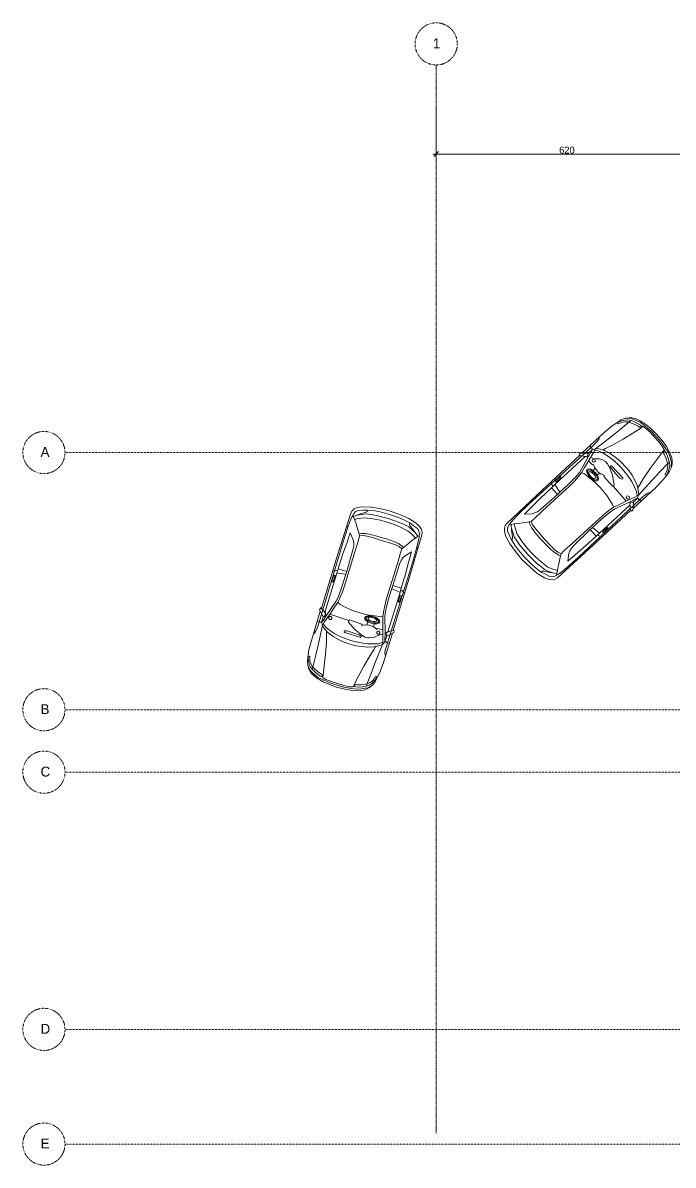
# Model space of a CAD drawing. Header units: millimetres. Extents: x -26249 to 60250, y -21218 to 23336.
# Drawn here: x 11178 to 12720, y -10551 to -7842 of the extents above; entities that cross this region are included whole.
import ezdxf

# ---------------------------------------------------------------- set-up
doc = ezdxf.new("R2010")
doc.units = ezdxf.units.MM
for name, pattern in [('ISO-02', [0.75, 0.6, -0.15]), ('Style de ligne -1', [0.41664, 0.20828, -0.20836]), ('Style de ligne -6', [1.04164, 0.625, -0.20828, 0.06943, -0.13893]), ('VW-01', [0.41656, 0.20828, -0.20828])]:
    doc.linetypes.add(name, pattern=pattern)
for name, color, linetype, lineweight in [('B Général', 7, 'Continuous', 5), ('C ANNOTATIONS-cotation', 7, 'Continuous', 5), ('C ANNOTATIONS-texte', 7, 'Continuous', 5)]:
    doc.layers.add(name, color=color, linetype=linetype, lineweight=lineweight)
doc.layers.add('C ANNOTATIONS-axes', color=1, linetype='ISO-02', lineweight=13, true_color=0xff0000)
doc.layers.add('C ANNOTATIONS-axes horizontaux', color=1, linetype='Style de ligne -1', lineweight=13, true_color=0xff0000)
doc.styles.add('Arial', font='arial.ttf')
doc.styles.add('Eurostile', font='')
doc.styles.get('Eurostile').set_extended_font_data('Eurostile')
doc.dimstyles.new('Arch', dxfattribs={"dimtxt": 20.229601, "dimasz": 11.224121, "dimexe": 15.875, "dimexo": 7.9375, "dimgap": 7.9375, "dimtad": 1, "dimdec": 1, "dimtxsty": 'Arial', "dimblk": 'VW_SLASH-1', "dimblk1": 'VW_SLASH-1', "dimblk2": 'VW_SLASH-1', "dimcen": 0, "dimdle": 7.9375, "dimazin": 0, "dimtfac": 1, "dimtdec": 1, "dimtix": 1, "dimtmove": 0, "dimatfit": 0, "dimldrblk": 'VW_FILLEDARROW-1', "dimfxl": 1, "dimfrac": 2, "dimtolj": 1, "dimarcsym": 0})

# ---------------------------------------------------------------- blocks, each defined once
blk = doc.blocks.new('Groupe-4-1')
at = {"layer": 'B Général', "color": 8, "linetype": 'Continuous', "lineweight": 9, "true_color": 0x808080}
for p, q in [((3647.4, 4742.6), (3645.2, 4749.4)), ((3632.4, 4727.1), (3628.3, 4725.1)), ((3791.5, 4698.5), (3797, 4702.9)), ((3795.2, 4677.3), (3797.4, 4673.4)), ((3605.4, 4615.4), (3608.6, 4625.9)), ((3626.7, 4612.6), (3629, 4619.6)), ((3735.8, 4579.2), (3737.9, 4586.3)), ((3755.1, 4569.7), (3758.2, 4580.1)), ((3633.6, 4503.1), (3589.1, 4518.4)), ((3676.8, 4492.4), (3679.2, 4500.1)), ((3691.9, 4488.2), (3694, 4495.1))]:
    blk.add_line(p, q, dxfattribs=at)
at = {"layer": 'B Général', "color": 8, "linetype": 'Continuous', "lineweight": 9, "true_color": 0x808080, "flags": 128}
for points in [[(3604.5, 4345.2), (3588.3, 4351), (3573.2, 4357.7), (3557.1, 4366.8), (3547.4, 4374.8), (3542, 4381.9), (3539.2, 4387.8), (3536.4, 4396.6), (3535.4, 4407), (3536.4, 4415.5), (3539.3, 4433.5), (3545, 4456), (3566.1, 4525), (3564.6, 4528.4), (3565.4, 4531.1), (3567.2, 4532.7), (3568.7, 4532.2), (3604.1, 4647.9), (3638.6, 4757.7), (3641.5, 4763.1), (3646.7, 4767.8), (3653.4, 4770.8), (3665.4, 4773), (3686.1, 4772.1), (3707.3, 4768.6), (3732.3, 4762.6)], [(3643.1, 4752.1), (3640.7, 4748.3), (3636.9, 4739.6), (3632.4, 4727.1), (3620.1, 4689.8), (3563.2, 4499.4), (3560.2, 4489.6), (3557.9, 4482.6), (3555.1, 4477.3), (3552.1, 4473.1), (3550.2, 4473.1)], [(3604.5, 4345.2), (3621.3, 4340.9), (3637.6, 4338), (3656, 4336.6), (3668.5, 4337.8), (3676.9, 4340.6), (3682.5, 4343.9), (3689.8, 4349.7), (3696.4, 4357.7), (3700.4, 4365.3), (3708, 4381.9), (3715.9, 4403.7), (3737, 4472.7), (3740.2, 4474.7), (3741, 4477.4), (3740.4, 4479.7), (3738.9, 4480.1), (3774.3, 4595.9), (3807.2, 4706.1), (3807.8, 4712.2), (3806.1, 4719), (3802.2, 4725.3), (3793.5, 4733.8), (3775.8, 4744.6), (3756.3, 4753.5), (3732.3, 4762.6)], [(3724.2, 4736.4), (3708.8, 4740.7), (3691, 4744.4), (3670.9, 4746.7), (3656.2, 4744.8), (3647.4, 4742.6), (3651, 4733.3), (3653.6, 4723.1), (3658.1, 4708.8), (3662.7, 4709.4), (3673, 4709.3), (3685.5, 4707.3), (3703, 4702.6), (3712.9, 4699.4)], [(3653.9, 4752.9), (3664, 4754.5), (3674.9, 4755.8), (3687.3, 4754.1), (3698.9, 4752.2), (3727, 4745.3)], [(3678.4, 4764.8), (3696.4, 4763.1), (3707.7, 4760.4), (3729.8, 4754.5)], [(3791.8, 4710.7), (3784.3, 4717.7), (3776.1, 4724.9), (3764.8, 4730.4), (3754.1, 4735.4), (3727, 4745.3)], [(3778.1, 4734.3), (3762.3, 4742.9), (3751.4, 4747.1), (3729.8, 4754.5)], [(3724.2, 4736.4), (3739.5, 4731.4), (3756.3, 4724.4), (3774.2, 4715), (3785.3, 4705.3), (3791.5, 4698.5), (3783.2, 4692.8), (3775.3, 4685.8), (3763.6, 4676.5), (3760.2, 4679.6), (3751.5, 4685.3), (3740.1, 4690.6), (3722.9, 4696.5), (3712.9, 4699.4)], [(3608, 4546.1), (3613.4, 4558.3), (3617.6, 4568.8), (3623.4, 4585.5), (3648.8, 4668.6), (3657, 4693.6), (3659.3, 4703.8), (3658.1, 4708.8)], [(3659.3, 4703.8), (3668, 4704.3), (3677.2, 4702.8), (3689.9, 4699.6), (3711, 4693.1)], [(3759.8, 4673), (3752.9, 4678.3), (3744.4, 4682.2), (3732.2, 4686.7), (3711, 4693.1)], [(3800.3, 4704), (3800.2, 4699.5), (3798.5, 4690.2), (3795.2, 4677.3), (3784.5, 4639.5), (3725.1, 4449.9), (3722.1, 4440.1), (3720.1, 4433), (3719.4, 4427), (3719.6, 4421.9), (3721.1, 4420.8)], [(3714.1, 4513.6), (3716.5, 4526.8), (3718.8, 4537.8), (3723.4, 4554.9), (3748.8, 4638), (3756, 4663.3), (3759.8, 4673), (3763.6, 4676.5)], [(3607, 4620.7), (3603.8, 4621.6), (3595.7, 4620.3)], [(3756.6, 4574.9), (3759.9, 4573.9), (3765.8, 4568.2)], [(3638.4, 4456), (3629.7, 4458.8), (3614.7, 4464.5), (3600.9, 4471.5), (3588.5, 4479.6), (3579.8, 4486.1), (3575.7, 4490.9), (3573, 4494.7), (3576.4, 4499.8), (3588, 4516.8), (3599.7, 4534.4), (3608, 4546.1), (3613.1, 4541.3), (3623.8, 4535.7), (3635.7, 4529.7), (3646.7, 4525.5), (3658.6, 4521.7)], [(3581.3, 4516.5), (3571.1, 4501), (3567.6, 4499.1), (3563.2, 4499.4), (3558.8, 4501.1)], [(3573.6, 4513.1), (3570.1, 4501), (3569.6, 4498), (3570.2, 4494.3), (3571.8, 4488.6), (3576.7, 4482.2), (3583.9, 4474.5), (3596.4, 4465), (3608.9, 4458.1), (3620.4, 4452.4), (3630.1, 4448.9), (3635.8, 4447.2)], [(3714.3, 4470.8), (3706.4, 4469.1), (3700.9, 4467), (3694.5, 4463.9), (3688.6, 4462.4), (3682.5, 4461.7), (3678.4, 4461.8), (3671.8, 4463.8), (3663.8, 4469.1), (3648.3, 4481.4), (3638.4, 4492.8), (3633.1, 4498.7), (3632.9, 4500.8), (3633.6, 4503.1), (3635.2, 4504.3), (3664.5, 4494.5), (3664, 4491.7), (3667.5, 4491.9), (3674, 4492.8), (3680.9, 4492), (3688.1, 4489.4), (3693.7, 4487.2), (3696.7, 4484.7), (3700, 4481.9), (3701.1, 4484.1), (3714.3, 4480.8)], [(3638.4, 4456), (3647.2, 4453.4), (3662.9, 4449.8), (3678.2, 4447.8), (3693.1, 4447.6), (3704, 4448.1), (3710, 4449.8), (3714.4, 4451.5), (3714.4, 4457.5), (3714.3, 4478.2), (3714.4, 4499.3), (3714.1, 4513.6), (3707.2, 4512.5), (3695.2, 4513.9), (3682, 4515.6), (3670.6, 4518.2), (3658.6, 4521.7)], [(3573, 4494.7), (3571, 4491.4), (3560.7, 4444.7), (3554.9, 4418), (3548.7, 4392.7), (3546.8, 4387.2)], [(3607.1, 4353.4), (3591.9, 4358), (3579.3, 4363.4), (3572.6, 4366.9), (3571.8, 4368.7), (3573.3, 4373.6), (3575.6, 4395.7), (3578.7, 4422.8), (3580.7, 4452), (3580.8, 4469.9), (3581, 4474.9), (3581.5, 4477.1)], [(3719.6, 4474.2), (3719.5, 4455.6), (3721.3, 4452.1), (3725.1, 4449.9), (3729.7, 4448.8)], [(3724.2, 4467), (3720.3, 4455), (3719, 4452.3), (3716.4, 4449.5), (3711.9, 4445.7), (3704.3, 4443.2), (3694, 4440.8), (3678.3, 4439.9), (3664.1, 4441.2), (3651.4, 4442.9), (3641.4, 4445.5), (3635.8, 4447.2)], [(3714.4, 4451.5), (3714.2, 4447.6), (3696.5, 4403.1), (3686.4, 4377.7), (3677.5, 4353.3), (3675.9, 4347.7)], [(3607.1, 4353.4), (3622.2, 4348.7), (3635.7, 4346.1), (3643.2, 4345.4), (3644.8, 4346.4), (3646.3, 4351.3), (3656.8, 4370.8), (3669.4, 4395), (3684.1, 4420.4), (3694, 4435.3), (3696.6, 4439.5), (3697.4, 4441.6)], [(3536.4, 4396.6), (3541.8, 4385.6), (3546.4, 4380.8), (3553.4, 4374.3), (3561.3, 4368.2), (3573.1, 4362.3), (3590.3, 4354.6), (3605.9, 4349.7)], [(3689.8, 4349.7), (3679.2, 4343.6), (3672.7, 4342.2), (3663.2, 4340.7), (3653.3, 4340.1), (3640.2, 4341.7), (3621.6, 4345.1), (3605.9, 4349.7)]]:
    blk.add_lwpolyline(points, dxfattribs=at)
for points in [[(3678.4, 4764.8), (3677.5, 4761.7), (3674.5, 4760.1), (3667, 4757.4), (3658.7, 4754.9), (3645.2, 4749.4), (3643.1, 4752.1), (3644.6, 4755.5), (3649.8, 4761.4), (3656, 4764.1), (3667.2, 4764.5)], [(3778.1, 4734.3), (3777.2, 4731.2), (3778.8, 4728.2), (3783.5, 4721.8), (3789, 4715), (3797, 4702.9), (3800.3, 4704), (3801, 4707.6), (3800, 4715.4), (3796.3, 4721.2), (3787.2, 4727.7)], [(3637, 4710.6), (3644, 4694), (3645.3, 4687.2), (3645.3, 4680), (3643.6, 4670.7), (3629, 4619.6), (3608.6, 4625.9), (3619, 4658.6), (3629.5, 4688.7)], [(3782.1, 4666.2), (3767, 4656.4), (3762.2, 4651.5), (3758.1, 4645.5), (3754.3, 4636.8), (3737.9, 4586.3), (3758.2, 4580.1), (3768, 4613), (3776.1, 4643.9)], [(3605.4, 4615.4), (3626.7, 4612.6), (3618.2, 4585), (3610.4, 4562.6), (3604.1, 4549.1), (3581.3, 4516.5), (3578.7, 4517.2), (3576.8, 4521.9)], [(3593.7, 4596.4), (3597.3, 4608.2), (3599, 4610.2), (3600.4, 4610.1), (3601, 4608.6), (3597.4, 4596.8), (3595.6, 4594.5), (3593.5, 4594.5)], [(3755.1, 4569.7), (3735.8, 4579.2), (3727.4, 4551.6), (3721.4, 4528.7), (3719.1, 4513.9), (3719.6, 4474.2), (3722.2, 4473.2), (3726.4, 4476.2)], [(3754.1, 4547.3), (3757.7, 4559.1), (3757.5, 4561.7), (3756.2, 4562.4), (3754.9, 4561.5), (3751.3, 4549.7), (3751.4, 4546.8), (3753.2, 4545.6)], [(3575, 4512.8), (3572.2, 4513.4), (3566.1, 4525), (3564.6, 4528.4), (3565.4, 4531.1), (3567.2, 4532.7), (3567.9, 4532.4), (3578.2, 4520.3), (3578.7, 4517.2)], [(3659.9, 4463.8), (3623.9, 4474.8), (3622.6, 4476.4), (3623.5, 4478.3), (3629.6, 4478.5), (3644.2, 4474.1), (3658.2, 4469.2), (3663, 4466.2), (3663.7, 4464.5), (3662, 4463.5)], [(3722.8, 4467.5), (3725.5, 4466.5), (3737, 4472.7), (3740.2, 4474.7), (3741, 4477.4), (3740.4, 4479.7), (3739.7, 4479.9), (3724.4, 4475.6), (3722.2, 4473.2)], [(3570.6, 4369.6), (3570.7, 4373.4), (3569.6, 4375.7), (3567, 4376.9), (3559.4, 4382.2), (3551.5, 4389.5), (3547, 4394.5), (3544, 4400.4), (3541.6, 4406.3), (3541.2, 4412.8), (3541.3, 4417.3), (3540.7, 4418.3), (3538.6, 4417.8), (3537.4, 4416.8), (3537.2, 4415.5), (3537.8, 4408.6), (3539.9, 4399.2), (3542.3, 4392.8), (3547.3, 4386.6), (3553.7, 4380.3), (3559.9, 4375.3), (3566.6, 4371.3)], [(3646.3, 4346.4), (3648.3, 4349.6), (3650.6, 4351), (3653.4, 4350.4), (3662.7, 4350.6), (3673.3, 4352.2), (3679.8, 4353.9), (3685.6, 4357), (3690.9, 4360.6), (3694.8, 4365.8), (3697.3, 4369.5), (3698.3, 4370.1), (3699.8, 4368.4), (3700.2, 4367), (3699.7, 4365.8), (3695.4, 4360.4), (3688.3, 4353.8), (3682.8, 4349.8), (3675.2, 4347.5), (3666.3, 4345.8), (3658.4, 4345.2), (3650.6, 4345.6)]]:
    blk.add_lwpolyline(points, close=True, dxfattribs=at)
at = {"layer": 'B Général', "color": 8, "linetype": 'Continuous', "lineweight": 9, "true_color": 0x808080}
for centre, major_axis, ratio in [((3589.8, 4508.8), (1.11, 3.64), 1), ((3689.3, 4504.6), (-17.7, 5.4), 0.458873), ((3689.3, 4504.9), (-14.9, 4.6), 0.407215), ((3689.5, 4505.7), (-10.5, 3.2), 0.408756), ((3703.9, 4473.9), (1.11, 3.64), 1)]:
    blk.add_ellipse(centre, major_axis=major_axis, ratio=ratio, dxfattribs=at)
blk = doc.blocks.new('Groupe-5-1')
at = {"layer": 'B Général', "color": 8, "linetype": 'Continuous', "lineweight": 9, "true_color": 0x808080}
for p, q in [((4217.6, 4863.8), (4212.3, 4858.9)), ((4228.5, 4852.6), (4222.7, 4847.2)), ((4122.1, 4825.2), (4114.1, 4817.8)), ((4133.9, 4807.2), (4128.6, 4802.1)), ((4260.5, 4821.6), (4291.4, 4786)), ((4033.3, 4752.3), (4033.3, 4756.8)), ((4025.8, 4732.1), (4018.8, 4731)), ((4211.5, 4723.5), (4205.9, 4718.6)), ((4228.4, 4710.4), (4220.4, 4702.9)), ((4128.3, 4621.5), (4126.7, 4614.6)), ((4149, 4627.4), (4153.5, 4627.1))]:
    blk.add_line(p, q, dxfattribs=at)
at = {"layer": 'B Général', "color": 8, "linetype": 'Continuous', "lineweight": 9, "true_color": 0x808080, "flags": 128}
for points in [[(4365.1, 4943.5), (4352.8, 4955.6), (4340.1, 4966.3), (4324.9, 4976.9), (4313.5, 4982.1), (4304.8, 4983.9), (4298.2, 4983.8), (4289.1, 4982.5), (4279.3, 4978.9), (4272.1, 4974.3), (4257.2, 4963.8), (4239.3, 4948.9), (4186.4, 4899.9), (4182.7, 4899.8), (4180.6, 4897.9), (4180, 4895.6), (4181.1, 4894.4), (4092.3, 4812.2), (4008.4, 4733.4), (4004.8, 4728.5), (4002.9, 4721.7), (4003.2, 4714.3), (4006.4, 4702.6), (4016.2, 4684.3), (4028.6, 4666.8), (4044.8, 4646.9)], [(4216.7, 4906.9), (4218.8, 4910.1), (4256.4, 4939.7), (4277.9, 4956.6), (4297.9, 4973.2), (4302.1, 4977.2)], [(4358.8, 4937.7), (4348, 4949.4), (4337.7, 4958.4), (4331.6, 4962.8), (4329.7, 4962.8), (4325.9, 4959.3), (4307, 4947.6), (4283.9, 4933.1), (4258.5, 4918.5), (4242.5, 4910.6), (4238.1, 4908.3), (4236.3, 4906.9)], [(4289.1, 4982.5), (4301.4, 4982.5), (4307.6, 4980.4), (4316.6, 4976.9), (4325.5, 4972.5), (4336, 4964.5), (4350.4, 4952.2), (4361.6, 4940.3)], [(4015.4, 4731.7), (4017.8, 4735.6), (4024, 4742.8), (4033.3, 4752.3), (4061.6, 4779.6), (4208.2, 4913.6), (4215.7, 4920.6), (4221, 4925.8), (4224.6, 4930.6), (4227.1, 4935), (4226.3, 4936.8)], [(4365.1, 4943.5), (4376.2, 4930.4), (4385.9, 4916.9), (4395.2, 4901), (4399.6, 4889.2), (4400.6, 4880.4), (4400.1, 4873.9), (4398.1, 4864.9), (4393.7, 4855.4), (4388.6, 4848.5), (4377, 4834.5), (4360.8, 4817.8), (4307.9, 4768.8), (4307.5, 4765.1), (4305.4, 4763.2), (4303.1, 4762.7), (4302, 4763.9), (4213.2, 4681.6), (4128.3, 4604), (4123, 4600.8), (4116.2, 4599.4), (4108.8, 4600.2), (4097.4, 4604.4), (4079.9, 4615.5), (4063.4, 4629.2), (4044.8, 4646.9)], [(4358.8, 4937.7), (4369.5, 4926.1), (4377.8, 4915.1), (4381.7, 4908.7), (4381.5, 4906.8), (4377.8, 4903.3), (4364.7, 4885.3), (4348.4, 4863.5), (4332, 4839.2), (4322.9, 4823.8), (4320.2, 4819.6), (4318.7, 4818)], [(4398.1, 4864.9), (4399, 4877.1), (4397.4, 4883.5), (4394.6, 4892.7), (4390.9, 4901.9), (4383.7, 4912.9), (4372.6, 4928.2), (4361.6, 4940.3)], [(4280.1, 4864.8), (4273.7, 4871.4), (4262, 4882.4), (4249.8, 4891.9), (4237, 4899.5), (4227.4, 4904.5), (4221.3, 4906.1), (4216.7, 4906.9), (4213.6, 4901.6), (4203.3, 4883.8), (4192.6, 4865.6), (4185.7, 4853), (4192.2, 4850.5), (4201.9, 4843.3), (4212.5, 4835.2), (4221, 4827.2), (4229.6, 4818.1)], [(4200.4, 4898.3), (4209.7, 4906.8), (4212.3, 4908.5), (4215.9, 4909.6), (4221.7, 4910.6), (4229.6, 4909), (4239.7, 4905.9), (4253.7, 4898.7), (4265.3, 4890.5), (4275.4, 4882.6), (4282.7, 4875.4), (4286.8, 4871)], [(4200.7, 4889.9), (4210.2, 4905.9), (4210.4, 4909.8), (4208.2, 4913.6), (4204.7, 4916.9)], [(4207, 4890.2), (4214.7, 4887.6), (4220.5, 4886.7), (4227.6, 4886.1), (4233.5, 4884.5), (4239, 4882), (4242.6, 4879.9), (4247.3, 4874.9), (4251.5, 4866.2), (4258.7, 4847.8), (4261.5, 4832.9), (4263.2, 4825.2), (4262.3, 4823.3), (4260.5, 4821.6), (4258.6, 4821.4), (4238.2, 4844.6), (4240, 4846.8), (4236.9, 4848.3), (4230.7, 4850.8), (4225.2, 4855), (4220.4, 4860.9), (4216.6, 4865.6), (4215.3, 4869.3), (4213.7, 4873.3), (4211.7, 4872), (4202, 4881.5)], [(4317.1, 4798.4), (4320.5, 4800.3), (4352.9, 4835.5), (4371.4, 4855.7), (4389.5, 4874.4), (4393.8, 4878.2)], [(4185.7, 4853), (4177, 4842.8), (4169.4, 4834.5), (4156.9, 4822), (4093.2, 4763), (4074.2, 4744.7), (4066, 4738.2), (4061, 4737.1)], [(4280.1, 4864.8), (4286.2, 4858), (4296.2, 4845.5), (4304.7, 4832.6), (4311.3, 4819.3), (4315.6, 4809.2), (4316.7, 4803.1), (4317.1, 4798.4), (4311.7, 4795.8), (4293.1, 4786.8), (4274.1, 4777.6), (4261.1, 4771.6), (4259.1, 4778.3), (4252.6, 4788.5), (4245.4, 4799.7), (4238, 4808.8), (4229.6, 4818.1)], [(4307.4, 4782.8), (4316.5, 4791.5), (4318.4, 4793.9), (4319.8, 4797.4), (4321.3, 4803.1), (4320.2, 4811.1), (4317.9, 4821.4), (4311.9, 4835.9), (4304.5, 4848.1), (4297.4, 4858.8), (4290.8, 4866.7), (4286.8, 4871)], [(4118.1, 4821.5), (4115.8, 4823.9), (4113.5, 4831.8)], [(4127.1, 4611.2), (4131.1, 4613.2), (4138.8, 4618.8), (4149, 4627.4), (4178.4, 4653.5), (4323.2, 4789.4), (4330.8, 4796.4), (4336.3, 4801.3), (4341.4, 4804.5), (4346, 4806.6), (4347.8, 4805.7)], [(4261.1, 4771.6), (4250.2, 4763.8), (4241.3, 4756.8), (4228, 4745.3), (4164.2, 4686.3), (4144.6, 4668.8), (4137.5, 4661.1), (4135.9, 4656.2)], [(4299, 4783.8), (4315.6, 4792), (4319.6, 4792), (4323.2, 4789.4), (4326.2, 4785.7)], [(4019.4, 4721.7), (4022.3, 4711.9), (4025.9, 4701.5), (4032.9, 4691.1), (4039.6, 4681.5), (4058.1, 4659.2)], [(4064.9, 4665.6), (4054.3, 4677.5), (4043.3, 4692), (4032.5, 4709.1), (4027.8, 4723.1), (4025.8, 4732.1), (4035.9, 4732.8), (4046.1, 4734.9), (4061, 4737.1), (4062.4, 4732.7), (4067, 4723.5), (4074.2, 4713.1), (4086.1, 4699.4), (4093.3, 4691.8)], [(4066, 4738.2), (4069.3, 4730.2), (4074.7, 4722.5), (4083.1, 4712.5), (4098.1, 4696.3)], [(4019.4, 4694.4), (4028.7, 4679), (4036.1, 4670), (4051, 4652.7)], [(4064.9, 4665.6), (4076.1, 4654), (4089.7, 4641.9), (4105.9, 4629.8), (4119.5, 4624.1), (4128.3, 4621.5), (4129.8, 4631.4), (4132.7, 4641.5), (4135.9, 4656.2), (4131.7, 4657.9), (4122.8, 4663.2), (4113, 4671.2), (4100.2, 4684.1), (4093.3, 4691.8)], [(4137.5, 4661.1), (4129.7, 4665), (4122.4, 4671), (4113.1, 4680.1), (4098.1, 4696.3)], [(4224.4, 4706.7), (4226.7, 4704.2), (4234.4, 4701.3)], [(4090.2, 4618), (4075.6, 4628.5), (4067.1, 4636.4), (4051, 4652.7)], [(4117.4, 4615.9), (4107.9, 4619.6), (4097.8, 4623.9), (4087.9, 4631.7), (4078.8, 4639.1), (4058.1, 4659.2)]]:
    blk.add_lwpolyline(points, dxfattribs=at)
for points in [[(4328.3, 4963.5), (4325, 4961.7), (4322.4, 4961.7), (4320.2, 4963.6), (4312, 4968.1), (4302.1, 4972), (4295.6, 4973.8), (4289, 4974.1), (4282.6, 4973.7), (4276.7, 4971.2), (4272.6, 4969.2), (4271.5, 4969.2), (4271, 4971.4), (4271.4, 4972.8), (4272.4, 4973.6), (4278.9, 4976.1), (4288.3, 4978.2), (4295.1, 4978.8), (4302.9, 4977.1), (4311.4, 4974), (4318.5, 4970.6), (4325, 4966.4)], [(4382.1, 4905.4), (4380.1, 4902.2), (4379.9, 4899.6), (4381.6, 4897.2), (4385.5, 4888.8), (4388.6, 4878.6), (4389.9, 4872), (4389.7, 4865.4), (4388.8, 4859.1), (4385.8, 4853.3), (4383.5, 4849.4), (4383.5, 4848.3), (4385.6, 4847.6), (4387.1, 4847.9), (4387.9, 4848.9), (4390.9, 4855.1), (4393.7, 4864.3), (4394.9, 4871.1), (4393.7, 4879), (4391.3, 4887.7), (4388.4, 4895.1), (4384.7, 4901.9)], [(4122.1, 4825.2), (4133.9, 4807.2), (4155.1, 4826.8), (4171.8, 4843.7), (4181.2, 4855.2), (4200.7, 4889.9), (4199, 4892), (4193.8, 4891.6)], [(4201.3, 4897.2), (4199.5, 4899.5), (4186.4, 4899.9), (4182.7, 4899.8), (4180.6, 4897.9), (4180, 4895.6), (4180.5, 4895), (4195.9, 4891.1), (4199, 4892)], [(4257.5, 4868.9), (4283.1, 4841.2), (4283.5, 4839.2), (4281.8, 4838), (4276.4, 4840.9), (4266, 4852), (4256.3, 4863.4), (4253.7, 4868.3), (4254, 4870.1), (4255.9, 4870.2)], [(4134.2, 4844), (4125.1, 4835.6), (4124, 4833.3), (4124.7, 4832), (4126.3, 4832.1), (4135.4, 4840.5), (4136.7, 4843.1), (4135.8, 4845.1)], [(4050.2, 4755.3), (4068.2, 4756.2), (4074.8, 4758), (4081.3, 4761.1), (4089, 4766.8), (4128.6, 4802.1), (4114.1, 4817.8), (4089.1, 4794.2), (4066.6, 4771.6)], [(4228.4, 4710.4), (4211.5, 4723.5), (4232.6, 4743.1), (4250.7, 4758.5), (4262.9, 4767), (4299, 4783.8), (4300.9, 4781.9), (4300.2, 4776.8)], [(4306.4, 4783.8), (4308.4, 4781.8), (4307.9, 4768.8), (4307.5, 4765.1), (4305.4, 4763.2), (4303.1, 4762.7), (4302.6, 4763.3), (4299.8, 4778.9), (4300.9, 4781.9)], [(4019.4, 4694.4), (4021.8, 4696.6), (4021.9, 4700), (4021.1, 4708), (4019.7, 4716.5), (4018.8, 4731), (4015.4, 4731.7), (4013.1, 4729), (4010, 4721.7), (4010.3, 4714.9), (4014.8, 4704.7)], [(4153.3, 4644), (4155.6, 4661.9), (4157.8, 4668.4), (4161.5, 4674.6), (4167.7, 4681.8), (4205.9, 4718.6), (4220.4, 4702.9), (4195, 4679.9), (4170.8, 4659.1)], [(4248.1, 4720.9), (4239.1, 4712.6), (4236.7, 4711.6), (4235.4, 4712.5), (4235.7, 4714), (4244.8, 4722.4), (4247.4, 4723.6), (4249.3, 4722.5)], [(4090.2, 4618), (4092.6, 4620.1), (4096, 4620), (4103.9, 4618.6), (4112.3, 4616.6), (4126.7, 4614.6), (4127.1, 4611.2), (4124.2, 4609), (4116.7, 4606.5), (4110, 4607.3), (4100.1, 4612.6)]]:
    blk.add_lwpolyline(points, close=True, dxfattribs=at)
at = {"layer": 'B Général', "color": 8, "linetype": 'Continuous', "lineweight": 9, "true_color": 0x808080}
for centre, major_axis, ratio in [((4214.5, 4882.2), (-2.79, -2.59), 1), ((4211.7, 4848.3), (12.6, -13.6), 0.458873), ((4211.5, 4848.1), (10.6, -11.4), 0.407215), ((4210.9, 4847.5), (7.46, -8.06), 0.408756), ((4295.5, 4794.8), (-2.79, -2.59), 1)]:
    blk.add_ellipse(centre, major_axis=major_axis, ratio=ratio, dxfattribs=at)
blk = doc.blocks.new('VW_SLASH-1')
at = {"color": 0, "linetype": 'ByBlock', "lineweight": -2}
blk.add_line((0.71, 0), (-1, 0), dxfattribs=at)
at = {"color": 0, "linetype": 'Continuous', "lineweight": 20, "flags": 128}
blk.add_lwpolyline([(0.5, 0.5), (-0.5, -0.5)], dxfattribs=at)
blk = doc.blocks.new('*D5')
at = {"layer": 'C ANNOTATIONS-cotation', "color": 0, "linetype": 'Continuous', "lineweight": -2, "transparency": 16777216}
for p, q in [((-3204.9, 1306.6), (-3204.9, 1134.1)), ((-3824.9, 1256.4), (-3824.9, 1134.1)), ((-3216.1, 1150), (-3813.6, 1150))]:
    blk.add_line(p, q, dxfattribs=at)
at = {"layer": 'Defpoints', "color": 0, "transparency": 16777216}
for p in [(-3204.9, 1314.5), (-3824.9, 1264.4), (-3824.9, 1150)]:
    blk.add_point(p, dxfattribs=at)
at = {"layer": 'C ANNOTATIONS-cotation', "color": 0, "lineweight": -2, "transparency": 16777216, "xscale": 11.22412109375, "yscale": 11.22412109375, "zscale": 11.22412109375, "rotation": 180}
blk.add_blockref('VW_SLASH-1', (-3824.9, 1150), dxfattribs=at)
at = {"layer": 'C ANNOTATIONS-cotation', "color": 0, "lineweight": -2, "transparency": 16777216, "xscale": 11.22412109375, "yscale": 11.22412109375, "zscale": 11.22412109375}
blk.add_blockref('VW_SLASH-1', (-3204.9, 1150), dxfattribs=at)
at = {"layer": 'C ANNOTATIONS-cotation', "color": 0, "lineweight": 5, "transparency": 16777216, "insert": (-3514.9, 1159.2), "char_height": 16.45, "attachment_point": 5, "style": 'Eurostile'}
blk.add_mtext('\\A1;620', dxfattribs=at)
blk = doc.blocks.new('VW_FILLEDARROW-1')
at = {"linetype": 'Continuous', "lineweight": 0}
blk.add_hatch(color=0, dxfattribs=at).paths.add_polyline_path([(-1.41, 0.38), (0, 0), (-1.41, -0.38)])
at = {"color": 0, "linetype": 'Continuous', "lineweight": 5, "flags": 128}
blk.add_lwpolyline([(-1.41, 0.38), (0, 0), (-1.41, -0.38)], close=True, dxfattribs=at)
blk = doc.blocks.new('axes 2')
at = {"layer": 'B Général', "color": 1, "linetype": 'Style de ligne -6', "lineweight": 13}
blk.add_line((-3824.862, -1173.254), (-3824.862, 1361.746), dxfattribs=at)
at = {"layer": 'B Général', "color": 1, "linetype": 'VW-01', "lineweight": 13}
blk.add_circle((-3824.862, 1411.07), 50, dxfattribs=at)
at = {"layer": 'C ANNOTATIONS-axes horizontaux', "color": 5, "true_color": 0x0000ff}
for p, q in [((4705, 442.07), (-4705, 442.07)), ((4705, -167.93), (-4705, -167.93)), ((4705, -315.93), (-4705, -315.93)), ((4705, -925.93), (-4705, -925.93)), ((4705, -1197.93), (-4705, -1197.93))]:
    blk.add_line(p, q, dxfattribs=at)
for centre in [(-4755, 442.07), (-4755, -167.93), (-4755, -315.93), (-4755, -925.93), (-4755, -1197.93)]:
    blk.add_circle(centre, 50, dxfattribs=at)
at = {"layer": 'B Général', "color": 7, "insert": (-3832.781, 1424.159), "char_height": 23.496, "attachment_point": 1, "line_spacing_factor": 0.895453, "style": 'Eurostile'}
blk.add_mtext('1', dxfattribs=at)
at = {"layer": 'C ANNOTATIONS-axes horizontaux', "color": 5, "true_color": 0x0000ff, "char_height": 23.496, "attachment_point": 1, "line_spacing_factor": 0.895453, "style": 'Eurostile'}
for s, insert in [('A', (-4762.919, 455.159)), ('B', (-4762.919, -154.841)), ('C', (-4762.919, -302.841)), ('D', (-4762.919, -912.841)), ('E', (-4762.919, -1184.841))]:
    blk.add_mtext(s, dxfattribs=dict(at, insert=insert))
at = {"layer": 'C ANNOTATIONS-cotation', "color": 7, "linetype": 'Continuous', "lineweight": 5}
dim = blk.add_linear_dim(base=(-3824.862, 1150), p1=(-3204.865, 1314.533), p2=(-3824.862, 1264.38), dimstyle='Arch', override={"dimtxt": 16.446886, "dimgap": 1, "dimdec": 2, "dimpost": '<>', "dimtxsty": 'Eurostile', "dimtmove": 2}, dxfattribs=at)
dim.commit()
dim.dimension.update_dxf_attribs({"geometry": '*D5', "text_midpoint": (-3514.863, 1159.223)})

msp = doc.modelspace()

# ---------------------------------------------------------------- block references
at = {"layer": 'C ANNOTATIONS-axes', "color": 7}
msp.add_blockref('axes 2', (15982.925, -9302.97), dxfattribs=at)
at = {"layer": 'C ANNOTATIONS-texte', "color": 7}
for name in ['Groupe-5-1', 'Groupe-4-1']:
    msp.add_blockref(name, (8317.113, -13762.288), dxfattribs=at)

doc.saveas('drawing.dxf')
